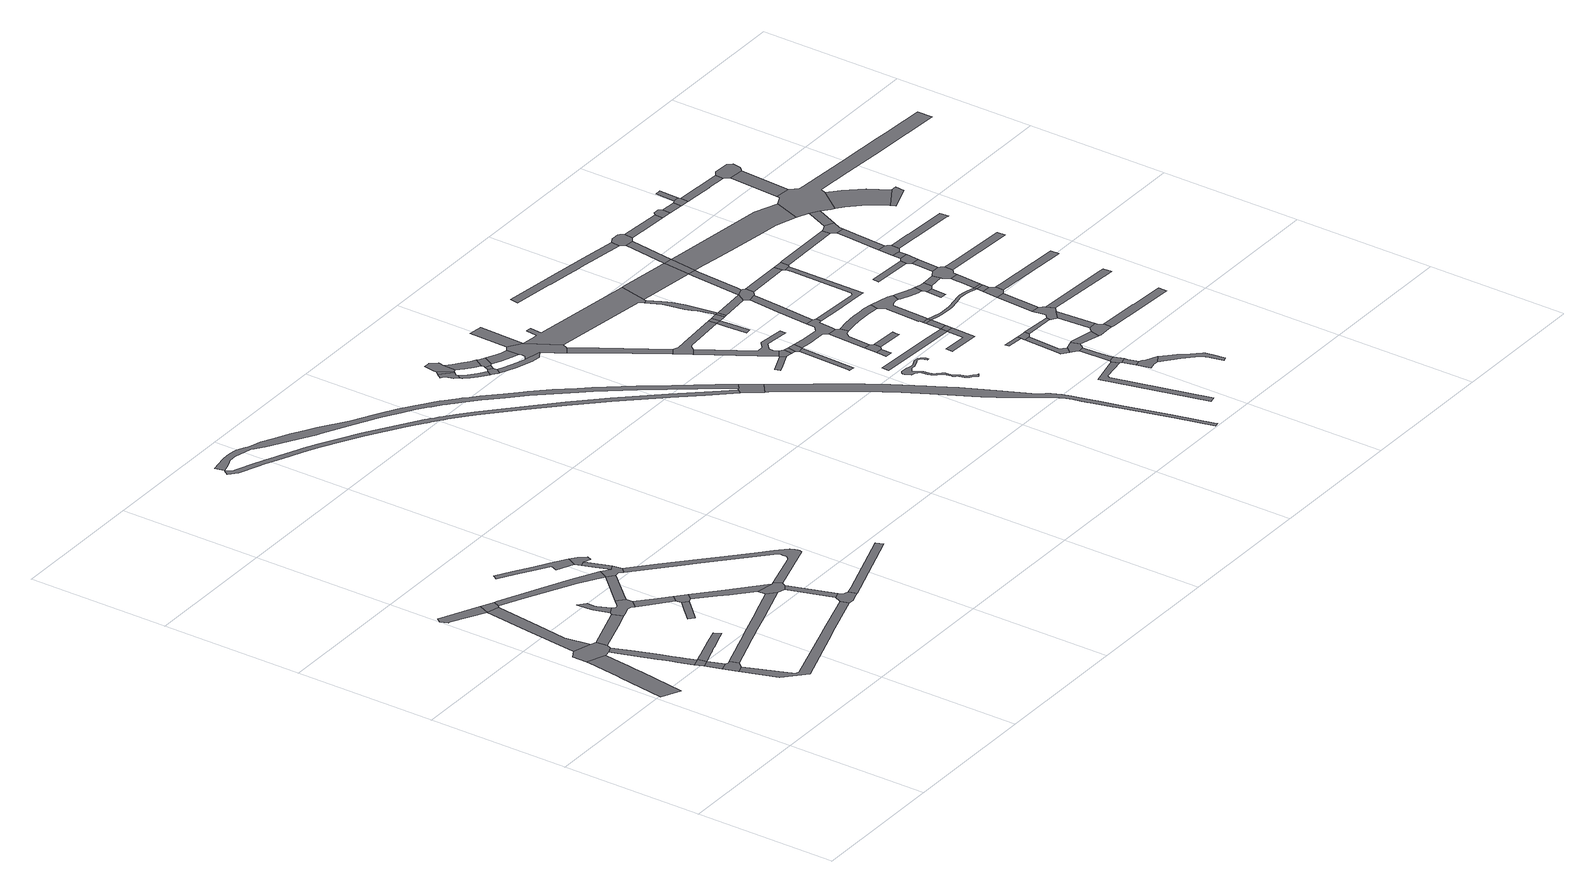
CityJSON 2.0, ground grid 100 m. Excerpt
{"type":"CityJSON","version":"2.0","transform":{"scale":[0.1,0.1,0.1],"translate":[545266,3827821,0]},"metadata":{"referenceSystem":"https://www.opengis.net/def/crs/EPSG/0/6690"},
"CityObjects":{
"road1":{"type":"Road","attributes":{"RoadStructureAttribute.sectionType":"1"},"geometry":[{"type":"MultiSurface","lod":"1","boundaries":[[[0,1,2,3,4,5,6,7,8,9,10,11,12,13]]]}]},
"road2":{"type":"Road","geometry":[{"type":"MultiSurface","lod":"1","boundaries":[[[14,15,0,13,16,17,18,19,20,21]]]}]},
"road3":{"type":"Road","attributes":{"RoadStructureAttribute.sectionType":"1"},"geometry":[{"type":"MultiSurface","lod":"1","boundaries":[[[22,23,24,25,26,27,18,17,28,29,30,31,32,33,34,35]]]}]},
"road4":{"type":"Road","geometry":[{"type":"MultiSurface","lod":"1","boundaries":[[[36,35,34,37,38]]]}]},
"road5":{"type":"Road","attributes":{"RoadStructureAttribute.sectionType":"1"},"geometry":[{"type":"MultiSurface","lod":"1","boundaries":[[[38,37,39,40]]]}]},
"road6":{"type":"Road","geometry":[{"type":"MultiSurface","lod":"1","boundaries":[[[41,40,39,42,43,44,45]]]}]},
"road7":{"type":"Road","attributes":{"RoadStructureAttribute.sectionType":"1"},"geometry":[{"type":"MultiSurface","lod":"1","boundaries":[[[46,47,14,21,48,49,50]]]}]},
"road8":{"type":"Road","attributes":{"RoadStructureAttribute.sectionType":"1"},"geometry":[{"type":"MultiSurface","lod":"1","boundaries":[[[51,52,53,54,46,55]]]}]},
"road9":{"type":"Road","geometry":[{"type":"MultiSurface","lod":"1","boundaries":[[[56,57,58,59,60,61,62,63,64,65,66,67,68,69,36,38]]]}]},
"road10":{"type":"Road","attributes":{"RoadStructureAttribute.sectionType":"1"},"geometry":[{"type":"MultiSurface","lod":"1","boundaries":[[[70,71,20,19,72,73,74]]]}]},
"road11":{"type":"Road","geometry":[{"type":"MultiSurface","lod":"1","boundaries":[[[55,46,50,75,76]]]}]},
"road12":{"type":"Road","attributes":{"RoadStructureAttribute.sectionType":"1"},"geometry":[{"type":"MultiSurface","lod":"1","boundaries":[[[77,78,79,80,43,42,81,82,83,84,85,86,87]]]}]},
"road13":{"type":"Road","attributes":{"function":"1","RoadStructureAttribute.sectionType":"6"},"geometry":[{"type":"MultiSurface","lod":"1","boundaries":[[[88,89,90,91,92,93,94,95,96]]]}]},
"road14":{"type":"Road","geometry":[{"type":"MultiSurface","lod":"1","boundaries":[[[97,98,99,100,101,102,96,95,103,104,70,74,105,106,107,108,109,110,111]]]}]},
"road15":{"type":"Road","attributes":{"RoadStructureAttribute.sectionType":"1"},"geometry":[{"type":"MultiSurface","lod":"1","boundaries":[[[112,113,114,115,116,117,118,119,120,121,45,44,122,123,124,125,126,127,128,129,130,131]]]}]},
"road16":{"type":"Road","attributes":{"RoadStructureAttribute.sectionType":"1"},"geometry":[{"type":"MultiSurface","lod":"1","boundaries":[[[132,133,134,76,75,135,136,137,138,139]]]}]},
"road17":{"type":"Road","attributes":{"RoadStructureAttribute.sectionType":"1"},"geometry":[{"type":"MultiSurface","lod":"1","boundaries":[[[140,141,142,143,144,145]]]}]},
"road18":{"type":"Road","attributes":{"RoadStructureAttribute.sectionType":"1"},"geometry":[{"type":"MultiSurface","lod":"1","boundaries":[[[146,110,109,147,148,149]]]}]},
"road19":{"type":"Road","geometry":[{"type":"MultiSurface","lod":"1","boundaries":[[[138,97,111,150,151]]]}]},
"road20":{"type":"Road","geometry":[{"type":"MultiSurface","lod":"1","boundaries":[[[149,148,140,145,152,153]]]}]},
"road21":{"type":"Road","geometry":[{"type":"MultiSurface","lod":"1","boundaries":[[[154,155,156,157,158,159,160,161,162,163,164]]]}]},
"road22":{"type":"Road","geometry":[{"type":"MultiSurface","lod":"1","boundaries":[[[139,138,151,165,166,167,168,169]]]}]},
"road23":{"type":"Road","attributes":{"RoadStructureAttribute.sectionType":"1"},"geometry":[{"type":"MultiSurface","lod":"1","boundaries":[[[170,171,153,152,172,173,174,175]]]}]},
"road24":{"type":"Road","geometry":[{"type":"MultiSurface","lod":"1","boundaries":[[[176,177,178,169,168]]]}]},
"road25":{"type":"Road","geometry":[{"type":"MultiSurface","lod":"1","boundaries":[[[179,164,163,177,176,180,181]]]}]},
"road26":{"type":"Road","geometry":[{"type":"MultiSurface","lod":"1","boundaries":[[[174,112,131,182,183,184,185,175]]]}]},
"road27":{"type":"Road","attributes":{"RoadStructureAttribute.sectionType":"1"},"geometry":[{"type":"MultiSurface","lod":"1","boundaries":[[[183,182,186,187]]]}]},
"road28":{"type":"Road","geometry":[{"type":"MultiSurface","lod":"1","boundaries":[[[188,189,187,186,87,86,190,191,192,193]]]}]},
"road29":{"type":"Road","attributes":{"RoadStructureAttribute.sectionType":"1"},"geometry":[{"type":"MultiSurface","lod":"1","boundaries":[[[194,195,196,197,198,199,200,201,202,203,204,205,206,167,166,207,208,209,210,211,212,213,214,215,185,184]]]}]},
"road30":{"type":"Road","attributes":{"RoadStructureAttribute.sectionType":"1"},"geometry":[{"type":"MultiSurface","lod":"1","boundaries":[[[216,217,218,219,193,192]]]}]},
"road31":{"type":"Road","attributes":{"RoadStructureAttribute.sectionType":"1"},"geometry":[{"type":"MultiSurface","lod":"1","boundaries":[[[220,221,222,223,224,225,226,227,228,229,230,231,232,233,234,235,236,237,238,239,240,241,242,243,244,245,246,247,248,249,250,251,252,253,254,255,256,257,258,259,260,261,262,263,264,265,266,267,268,269,270,271,272,273,274,275,276,277,278,279,280,281,282,283,284,285,286,287,288,289,290,291]]]}]},
"road32":{"type":"Road","attributes":{"RoadStructureAttribute.sectionType":"1"},"geometry":[{"type":"MultiSurface","lod":"1","boundaries":[[[292,293,294,295,296,297,298,299,300,301,302,303,304,305,306,307,308,309,310,311,312,313,314,315,316,317,318,319,320,321,322,323,324,325,326,327,328,329,330,331,332,333,334,335,336,337,338,339,340,341,342,343,344,345,346,347,348,349,350,351,352,353,354,355,356,357,358,359,360,361,362,363,364,365,366,367,368,369]]]}]},
"road33":{"type":"Road","attributes":{"RoadStructureAttribute.sectionType":"1"},"geometry":[{"type":"MultiSurface","lod":"1","boundaries":[[[370,371,372,373,374,375,376,377,378,379]]]}]},
"road34":{"type":"Road","geometry":[{"type":"MultiSurface","lod":"1","boundaries":[[[380,370,379,381]]]}]},
"road35":{"type":"Road","attributes":{"RoadStructureAttribute.sectionType":"1"},"geometry":[{"type":"MultiSurface","lod":"1","boundaries":[[[382,383,377,376,384,385,386,387,388,389,390]]]}]},
"road36":{"type":"Road","geometry":[{"type":"MultiSurface","lod":"1","boundaries":[[[391,392,393,394,380,381,395,396,397,398,399,400]]]}]},
"road37":{"type":"Road","geometry":[{"type":"MultiSurface","lod":"1","boundaries":[[[401,390,389,402,403,404,405,406]]]}]},
"road38":{"type":"Road","attributes":{"RoadStructureAttribute.sectionType":"1"},"geometry":[{"type":"MultiSurface","lod":"1","boundaries":[[[407,408,409,410,411,412,396,395,413,414,415,416]]]}]},
"road39":{"type":"Road","attributes":{"RoadStructureAttribute.sectionType":"1"},"geometry":[{"type":"MultiSurface","lod":"1","boundaries":[[[417,401,406,418]]]}]},
"road40":{"type":"Road","geometry":[{"type":"MultiSurface","lod":"1","boundaries":[[[419,416,415,420,417,418,421,422]]]}]},
"road41":{"type":"Road","attributes":{"RoadStructureAttribute.sectionType":"1"},"geometry":[{"type":"MultiSurface","lod":"1","boundaries":[[[423,424,405,404,425,426,427,428,429]]]}]},
"road42":{"type":"Road","attributes":{"RoadStructureAttribute.sectionType":"1"},"geometry":[{"type":"MultiSurface","lod":"1","boundaries":[[[430,431,432,422,421,433,434,435,436]]]}]},
"road43":{"type":"Road","geometry":[{"type":"MultiSurface","lod":"1","boundaries":[[[369,368,291,290,437,438]]]}]},
"road44":{"type":"Road","geometry":[{"type":"MultiSurface","lod":"1","boundaries":[[[439,440,441,436,435,442,443,429,428,444,445,446,447,448,449,450,451]]]}]},
"road45":{"type":"Road","attributes":{"RoadStructureAttribute.sectionType":"1"},"geometry":[{"type":"MultiSurface","lod":"1","boundaries":[[[452,439,451,453,454]]]}]},
"road46":{"type":"Road","attributes":{"RoadStructureAttribute.sectionType":"1"},"geometry":[{"type":"MultiSurface","lod":"1","boundaries":[[[455,448,447,456,457,458,459]]]}]},
"road47":{"type":"Road","attributes":{"RoadStructureAttribute.sectionType":"1"},"geometry":[{"type":"MultiSurface","lod":"1","boundaries":[[[460,461,462,463,464,465,466,467,468,469,470,471,472,473,474,475,476,477,478,479,438,437,480,481,482,483,484,485,486,487,488,489,490,491,492,493,494,495,496,497,498,499,500,501,502,503,504,505,506,507,508,509]]]}]},
"road48":{"type":"Road","geometry":[{"type":"MultiSurface","lod":"1","boundaries":[[[510,511,512,513,514,515,516]]]}]},
"road49":{"type":"Road","geometry":[{"type":"MultiSurface","lod":"1","boundaries":[[[517,518,519,459,458,520,521,522,523,524]]]}]},
"road50":{"type":"Road","geometry":[{"type":"MultiSurface","lod":"1","boundaries":[[[525,526,527,510,516,528,529,530]]]}]},
"road51":{"type":"Road","attributes":{"RoadStructureAttribute.sectionType":"1"},"geometry":[{"type":"MultiSurface","lod":"1","boundaries":[[[531,532,533,534,535,536,537,538]]]}]},
"road52":{"type":"Road","attributes":{"RoadStructureAttribute.sectionType":"1"},"geometry":[{"type":"MultiSurface","lod":"1","boundaries":[[[539,540,541,542,543,544,545,546,547,548,549,550,521,520,526,525]]]}]},
"road53":{"type":"Road","attributes":{"RoadStructureAttribute.sectionType":"1"},"geometry":[{"type":"MultiSurface","lod":"1","boundaries":[[[551,552,553,554,555,556,557,451,450,558,559,560,561,562,563,564,565]]]}]},
"road54":{"type":"Road","attributes":{"RoadStructureAttribute.sectionType":"1"},"geometry":[{"type":"MultiSurface","lod":"1","boundaries":[[[530,529,566,567]]]}]},
"road55":{"type":"Road","geometry":[{"type":"MultiSurface","lod":"1","boundaries":[[[568,569,570,571,572,573,574,575,576,577,578,579,580,581,582,583,584,585,586,587,588,589,590,591,592,593,594,595,596,597,598,599,600,601,602,603,604,605,606,607,608,609,610,611,612,613,614,615,616,617,618,619,620,621,622,623,624,625,626,627,628,629,630,631,632,633,634,635,636,637,638,639,640,641,642,643,644,645,646,647,648,649,650,651,652,653,654,655,656,657,658,659,660,661,662,663,664,665,666,667]]]}]},
"road56":{"type":"Road","geometry":[{"type":"MultiSurface","lod":"1","boundaries":[[[567,566,668,538,537,669,670]]]}]},
"road57":{"type":"Road","geometry":[{"type":"MultiSurface","lod":"1","boundaries":[[[671,672,673,674]]]}]},
"road58":{"type":"Road","geometry":[{"type":"MultiSurface","lod":"1","boundaries":[[[675,676,677,678,679,524]]]}]},
"road59":{"type":"Road","geometry":[{"type":"MultiSurface","lod":"1","boundaries":[[[680,671,674,681,682,683]]]}]},
"road60":{"type":"Road","geometry":[{"type":"MultiSurface","lod":"1","boundaries":[[[684,517,524,679]]]}]},
"road61":{"type":"Road","attributes":{"RoadStructureAttribute.sectionType":"1"},"geometry":[{"type":"MultiSurface","lod":"1","boundaries":[[[685,686,687,688,689,670,669,690,691,692,693,694,695,696,697,698,699,700]]]}]},
"road62":{"type":"Road","attributes":{"RoadStructureAttribute.sectionType":"1"},"geometry":[{"type":"MultiSurface","lod":"1","boundaries":[[[701,702,684,679,703]]]}]},
"road63":{"type":"Road","attributes":{"RoadStructureAttribute.sectionType":"1"},"geometry":[{"type":"MultiSurface","lod":"1","boundaries":[[[704,705,706,707,708,709]]]}]},
"road64":{"type":"Road","geometry":[{"type":"MultiSurface","lod":"1","boundaries":[[[693,710,711,680,683,712,713,714,715,694]]]}]},
"road65":{"type":"Road","attributes":{"RoadStructureAttribute.sectionType":"1"},"geometry":[{"type":"MultiSurface","lod":"1","boundaries":[[[716,717,718,719,720,721,722]]]}]},
"road66":{"type":"Road","geometry":[{"type":"MultiSurface","lod":"1","boundaries":[[[723,701,703,724,725]]]}]},
"road67":{"type":"Road","attributes":{"RoadStructureAttribute.sectionType":"1"},"geometry":[{"type":"MultiSurface","lod":"1","boundaries":[[[726,727,728,729,730,731,732,733,734,562,561,735,736,737,738,739,701,723]]]}]},
"road68":{"type":"Road","attributes":{"RoadStructureAttribute.sectionType":"1"},"geometry":[{"type":"MultiSurface","lod":"1","boundaries":[[[740,741,742,682,681]]]}]},
"road69":{"type":"Road","attributes":{"RoadStructureAttribute.sectionType":"1"},"geometry":[{"type":"MultiSurface","lod":"1","boundaries":[[[743,744,725,724,745]]]}]},
"road70":{"type":"Road","attributes":{"RoadStructureAttribute.sectionType":"1"},"geometry":[{"type":"MultiSurface","lod":"1","boundaries":[[[708,746,747,748,749,750,751,752]]]}]},
"road71":{"type":"Road","attributes":{"RoadStructureAttribute.sectionType":"1"},"geometry":[{"type":"MultiSurface","lod":"1","boundaries":[[[753,754,755,756,685,700]]]}]},
"road72":{"type":"Road","attributes":{"RoadStructureAttribute.sectionType":"1"},"geometry":[{"type":"MultiSurface","lod":"1","boundaries":[[[757,758,759,760,761,762,763,764,765,766,767]]]}]},
"road73":{"type":"Road","attributes":{"RoadStructureAttribute.sectionType":"1"},"geometry":[{"type":"MultiSurface","lod":"1","boundaries":[[[768,769,770,771,772,715,714,773,774,775,776,777,778,779]]]}]},
"road74":{"type":"Road","geometry":[{"type":"MultiSurface","lod":"1","boundaries":[[[780,781,716,722,782,783]]]}]},
"road75":{"type":"Road","attributes":{"RoadStructureAttribute.sectionType":"1"},"geometry":[{"type":"MultiSurface","lod":"1","boundaries":[[[784,783,782,785,786,787]]]}]},
"road76":{"type":"Road","geometry":[{"type":"MultiSurface","lod":"1","boundaries":[[[788,789,790,791,792,793]]]}]},
"road77":{"type":"Road","geometry":[{"type":"MultiSurface","lod":"1","boundaries":[[[794,795,565,564,796,797,798,799]]]}]},
"road78":{"type":"Road","attributes":{"RoadStructureAttribute.sectionType":"1"},"geometry":[{"type":"MultiSurface","lod":"1","boundaries":[[[800,801,802,803,781,780]]]}]},
"road79":{"type":"Road","attributes":{"RoadStructureAttribute.sectionType":"1"},"geometry":[{"type":"MultiSurface","lod":"1","boundaries":[[[804,805,806,807,808,809,810]]]}]},
"road80":{"type":"Road","geometry":[{"type":"MultiSurface","lod":"1","boundaries":[[[709,708,752,811]]]}]},
"road81":{"type":"Road","geometry":[{"type":"MultiSurface","lod":"1","boundaries":[[[812,813,814,787,786,785,815,816,817,818]]]}]},
"road82":{"type":"Road","geometry":[{"type":"MultiSurface","lod":"1","boundaries":[[[819,820,821,743,745,755,754,822,823]]]}]},
"road83":{"type":"Road","geometry":[{"type":"MultiSurface","lod":"1","boundaries":[[[824,808,807,825,803,802,826,827,828]]]}]},
"road84":{"type":"Road","attributes":{"RoadStructureAttribute.sectionType":"1"},"geometry":[{"type":"MultiSurface","lod":"1","boundaries":[[[829,709,811,830]]]}]},
"road85":{"type":"Road","geometry":[{"type":"MultiSurface","lod":"1","boundaries":[[[831,832,829,830,833]]]}]},
"road86":{"type":"Road","geometry":[{"type":"MultiSurface","lod":"1","boundaries":[[[834,835,793,792,804,810,836,837,838]]]}]},
"road87":{"type":"Road","attributes":{"RoadStructureAttribute.sectionType":"1"},"geometry":[{"type":"MultiSurface","lod":"1","boundaries":[[[798,839,743,821,840,841,842]]]}]},
"road88":{"type":"Road","attributes":{"RoadStructureAttribute.sectionType":"1"},"geometry":[{"type":"MultiSurface","lod":"1","boundaries":[[[843,844,845,846,847,848,849,818,817,850,851,852,853,854,855,856,857,858]]]}]},
"road89":{"type":"Road","attributes":{"RoadStructureAttribute.sectionType":"1"},"geometry":[{"type":"MultiSurface","lod":"1","boundaries":[[[859,860,861,862,863,864,865,866,867,868,869,870,871,699,698]]]}]},
"road90":{"type":"Road","attributes":{"RoadStructureAttribute.sectionType":"1"},"geometry":[{"type":"MultiSurface","lod":"1","boundaries":[[[872,824,828,873,874,875]]]}]},
"road91":{"type":"Road","attributes":{"RoadStructureAttribute.sectionType":"1"},"geometry":[{"type":"MultiSurface","lod":"1","boundaries":[[[876,877,779,778,878,879,880,881,832,831,833,882,883,884,885,886,887,888,889,890]]]}]},
"road92":{"type":"Road","attributes":{"RoadStructureAttribute.sectionType":"1"},"geometry":[{"type":"MultiSurface","lod":"1","boundaries":[[[838,837,891,892]]]}]},
"road93":{"type":"Road","geometry":[{"type":"MultiSurface","lod":"1","boundaries":[[[799,798,842,893]]]}]},
"road94":{"type":"Road","attributes":{"RoadStructureAttribute.sectionType":"1"},"geometry":[{"type":"MultiSurface","lod":"1","boundaries":[[[894,823,822,895,896,897]]]}]},
"road95":{"type":"Road","geometry":[{"type":"MultiSurface","lod":"1","boundaries":[[[898,899,900,901,902,903,904,875,874,873,905,906,907,908]]]}]},
"road96":{"type":"Road","attributes":{"RoadStructureAttribute.sectionType":"1"},"geometry":[{"type":"MultiSurface","lod":"1","boundaries":[[[909,910,911,912,913,914,915,916,917,918,833,830,919,920,921,922,923,924,925,926,927,928,929,930]]]}]},
"road97":{"type":"Road","attributes":{"RoadStructureAttribute.sectionType":"1"},"geometry":[{"type":"MultiSurface","lod":"1","boundaries":[[[931,799,893,932]]]}]},
"road98":{"type":"Road","attributes":{"RoadStructureAttribute.sectionType":"1"},"geometry":[{"type":"MultiSurface","lod":"1","boundaries":[[[933,934,935,890,889,936,937,938,939,940]]]}]},
"road99":{"type":"Road","attributes":{"RoadStructureAttribute.sectionType":"1"},"geometry":[{"type":"MultiSurface","lod":"1","boundaries":[[[941,942,902,901]]]}]},
"road100":{"type":"Road","geometry":[{"type":"MultiSurface","lod":"1","boundaries":[[[943,944,945,946,947,892,891,948,949,942,941,950,951,952,953,954]]]}]},
"road101":{"type":"Road","geometry":[{"type":"MultiSurface","lod":"1","boundaries":[[[955,956,957,958,959]]]}]},
"road102":{"type":"Road","geometry":[{"type":"MultiSurface","lod":"1","boundaries":[[[960,961,897,896,865,864,962,963]]]}]},
"road103":{"type":"Road","geometry":[{"type":"MultiSurface","lod":"1","boundaries":[[[964,965,966,767,766,967,968,931,932,969,970,971,972,973,974,975,976]]]}]},
"road104":{"type":"Road","geometry":[{"type":"MultiSurface","lod":"1","boundaries":[[[977,940,939,978,955,959,979,980]]]}]},
"road105":{"type":"Road","attributes":{"RoadStructureAttribute.sectionType":"1"},"geometry":[{"type":"MultiSurface","lod":"1","boundaries":[[[981,982,943,954,983,984]]]}]},
"road106":{"type":"Road","geometry":[{"type":"MultiSurface","lod":"1","boundaries":[[[985,981,984,986,987,988,989,990,991,992]]]}]},
"road107":{"type":"Road","attributes":{"RoadStructureAttribute.sectionType":"1"},"geometry":[{"type":"MultiSurface","lod":"1","boundaries":[[[993,994,980,979,995,996]]]}]},
"road108":{"type":"Road","attributes":{"RoadStructureAttribute.sectionType":"1"},"geometry":[{"type":"MultiSurface","lod":"1","boundaries":[[[929,985,992,997]]]}]},
"road109":{"type":"Road","geometry":[{"type":"MultiSurface","lod":"1","boundaries":[[[930,929,997,998]]]}]},
"road110":{"type":"Road","geometry":[{"type":"MultiSurface","lod":"1","boundaries":[[[999,1000,1001,1002]]]}]},
"road111":{"type":"Road","attributes":{"RoadStructureAttribute.sectionType":"1"},"geometry":[{"type":"MultiSurface","lod":"1","boundaries":[[[1003,1004,1005,930,998,1006]]]}]},
"road112":{"type":"Road","attributes":{"RoadStructureAttribute.sectionType":"1"},"geometry":[{"type":"MultiSurface","lod":"1","boundaries":[[[1007,1008,908,907,1009,1010,1011,1012,1013]]]}]},
"road113":{"type":"Road","attributes":{"RoadStructureAttribute.sectionType":"1"},"geometry":[{"type":"MultiSurface","lod":"1","boundaries":[[[973,972,1014,1015,1016,1017]]]}]},
"road114":{"type":"Road","geometry":[{"type":"MultiSurface","lod":"1","boundaries":[[[1018,993,996,1019,1020,1003,1006,1021,1022,1023,1024,1025,1026,1027,1028]]]}]},
"road115":{"type":"Road","attributes":{"RoadStructureAttribute.sectionType":"1"},"geometry":[{"type":"MultiSurface","lod":"1","boundaries":[[[1029,1030,1031,1032,893,842,1033,1034,1035,1036,1037,1038,1039,1040]]]}]},
"road116":{"type":"Road","attributes":{"RoadStructureAttribute.sectionType":"1"},"geometry":[{"type":"MultiSurface","lod":"1","boundaries":[[[1041,963,962,1042,1043,1044,1045,1046]]]}]},
"road117":{"type":"Road","attributes":{"RoadStructureAttribute.sectionType":"1"},"geometry":[{"type":"MultiSurface","lod":"1","boundaries":[[[1047,1048,1018,1028,1049]]]}]},
"road118":{"type":"Road","attributes":{"RoadStructureAttribute.sectionType":"1"},"geometry":[{"type":"MultiSurface","lod":"1","boundaries":[[[1050,951,950,1051,1052,1053]]]}]},
"road119":{"type":"Road","geometry":[{"type":"MultiSurface","lod":"1","boundaries":[[[1054,1002,1001,1047,1049,1055]]]}]},
"road120":{"type":"Road","attributes":{"RoadStructureAttribute.sectionType":"1"},"geometry":[{"type":"MultiSurface","lod":"1","boundaries":[[[1056,1054,1055,1057]]]}]},
"road121":{"type":"Road","geometry":[{"type":"MultiSurface","lod":"1","boundaries":[[[1058,1017,1016,1059,1060,1061]]]}]},
"road122":{"type":"Road","geometry":[{"type":"MultiSurface","lod":"1","boundaries":[[[1062,1056,1057,1063,1064,1065,1066,1067,1068,1069]]]}]},
"road123":{"type":"Road","attributes":{"RoadStructureAttribute.sectionType":"1"},"geometry":[{"type":"MultiSurface","lod":"1","boundaries":[[[1070,989,988,1071,1072,1073,1074]]]}]},
"road124":{"type":"Road","attributes":{"RoadStructureAttribute.sectionType":"1"},"geometry":[{"type":"MultiSurface","lod":"1","boundaries":[[[1075,1076,1077,1062,1069,1078,1079,1080]]]}]},
"road125":{"type":"Road","attributes":{"RoadStructureAttribute.sectionType":"1"},"geometry":[{"type":"MultiSurface","lod":"1","boundaries":[[[1060,1059,1081,1082,1083]]]}]},
"road126":{"type":"Road","geometry":[{"type":"MultiSurface","lod":"1","boundaries":[[[1084,1085,1086,1087,1046,1045,1075,1080,1088,1089]]]}]},
"road127":{"type":"Road","attributes":{"RoadStructureAttribute.sectionType":"1"},"geometry":[{"type":"MultiSurface","lod":"1","boundaries":[[[1090,1091,1092,1025,1024,1093,1094,1095,1096]]]}]},
"road128":{"type":"Road","geometry":[{"type":"MultiSurface","lod":"1","boundaries":[[[1097,1083,1082,1098,1099,1100]]]}]},
"road129":{"type":"Road","geometry":[{"type":"MultiSurface","lod":"1","boundaries":[[[1101,1102,1097,1100]]]}]},
"road130":{"type":"Road","geometry":[{"type":"MultiSurface","lod":"1","boundaries":[[[1103,1104,1105,1106,1107,1108,1109,1084,1089,1110]]]}]},
"road131":{"type":"Road","attributes":{"RoadStructureAttribute.sectionType":"1"},"geometry":[{"type":"MultiSurface","lod":"1","boundaries":[[[1111,1112,1066,1065,1113,1114,1115,1116,1117,1118]]]}]},
"road132":{"type":"Road","attributes":{"RoadStructureAttribute.sectionType":"1"},"geometry":[{"type":"MultiSurface","lod":"1","boundaries":[[[1099,1098,1119,1120,1121,1122,1123]]]}]},
"road133":{"type":"Road","attributes":{"RoadStructureAttribute.sectionType":"1"},"geometry":[{"type":"MultiSurface","lod":"1","boundaries":[[[1124,1125,1126,1127,1128,1129]]]}]},
"road134":{"type":"Road","attributes":{"RoadStructureAttribute.sectionType":"1"},"geometry":[{"type":"MultiSurface","lod":"1","boundaries":[[[1130,1131,1132,1133,1134,1135,1136,1137]]]}]},
"road135":{"type":"Road","geometry":[{"type":"MultiSurface","lod":"1","boundaries":[[[1138,1139,1123,1122,1140,1124,1129,1141,1142,1143,1144,1145]]]}]},
"road136":{"type":"Road","geometry":[{"type":"MultiSurface","lod":"1","boundaries":[[[1146,1137,1136,1147,1148,1149]]]}]},
"road137":{"type":"Road","attributes":{"RoadStructureAttribute.sectionType":"1"},"geometry":[{"type":"MultiSurface","lod":"1","boundaries":[[[1127,1150,1151,1152,1040,1039,1103,1110,1153,1154,1133,1132,1155,1156,1157,1158,1159,1160,1161,1162,1163,1164,1165,1166,1167,1168,1169,1170,1128]]]}]}
},
"vertices":[
[128,1608,0],[117,1534,0],[106,1457,0],[98,1401,0],[92,1358,0],[87,1327,0],[39,992,0],[170,928,0],[216,1259,0],[220,1287,0],[225,1324,0],[232,1374,0],[242,1442,0],[258,1556,0],
[186,1746,0],[124,1713,0],[264,1557,0],[300,1562,0],[348,1585,0],[362,1615,0],[352,1692,0],[312,1704,0],
[518,1103,0],[509,1127,0],[496,1163,0],[479,1212,0],[453,1286,0],[400,1436,0],[318,1509,0],[372,1345,0],[399,1264,0],[417,1210,0],[430,1171,0],[440,1143,0],[474,1040,0],[533,1059,0],
[538,1059,0],[494,980,0],[551,999,0],
[531,869,0],[587,887,0],
[612,878,0],[564,770,0],[618,788,0],[650,825,0],[630,884,0],
[269,2454,0],[231,2129,0],[287,1887,0],[317,2106,0],[359,2427,0],
[30,2659,0],[10,2631,0],[30,2579,0],[43,2574,0],[305,2528,0],
[650,1034,0],[667,1040,0],[689,1048,0],[715,1057,0],[747,1068,0],[795,1085,0],[882,1115,0],[857,1160,0],[748,1126,0],[693,1108,0],[655,1096,0],[624,1086,0],[598,1078,0],[577,1072,0],
[685,1806,0],[619,1783,0],[590,1690,0],[655,1712,0],[710,1731,0],
[372,2440,0],[394,2486,0],
[1247,611,0],[1225,603,0],[769,457,0],[741,464,0],[647,518,0],[789,388,0],[789,389,0],[1254,546,0],[1283,556,0],[1631,673,0],[1611,728,0],
[707,1936,0],[707,1943,0],[706,2001,0],[658,2048,0],[661,1967,0],[662,1928,0],[695,1836,0],[700,1826,0],[750,1851,0],
[830,1878,0],[802,1849,0],[785,1832,0],[770,1829,0],[758,1831,0],[758,1836,0],[693,1816,0],[690,1812,0],[749,1743,0],[773,1751,0],[793,1759,0],[821,1754,0],[842,1736,0],[886,1788,0],[883,1833,0],
[1427,1158,0],[1220,1087,0],[1147,1062,0],[1014,1016,0],[911,981,0],[880,970,0],[859,963,0],[841,957,0],[827,952,0],[815,948,0],[893,907,0],[902,910,0],[913,914,0],[926,918,0],[942,924,0],[966,932,0],[1043,958,0],[1144,992,0],[1198,1010,0],[1482,1106,0],
[886,2250,0],[691,2343,0],[411,2478,0],[525,2369,0],[657,2300,0],[869,2190,0],[1038,2091,0],[1069,2154,0],
[1048,1529,0],[985,1466,0],[905,1385,0],[940,1353,0],[1017,1429,0],[1083,1495,0],
[989,1694,0],[893,1693,0],[1040,1569,0],[1079,1613,0],
[894,1845,0],[1083,2049,0],
[1111,1507,0],[1149,1550,0],
[980,2468,0],[885,2527,0],[765,2603,0],[654,2669,0],[634,2634,0],[744,2569,0],[863,2493,0],[952,2438,0],[931,2388,0],[1049,2334,0],[1083,2401,0],
[1118,2052,0],[1144,2028,0],[1178,2065,0],[1165,2131,0],[1132,2112,0],
[1309,1406,0],[1267,1444,0],[1235,1392,0],[1290,1340,0],[1424,1216,0],[1546,1192,0],
[1109,2306,0],[1064,2290,0],[1092,2205,0],
[1130,2363,0],[1155,2284,0],[1172,2320,0],
[1535,1092,0],[1579,1122,0],[1592,1147,0],[1570,1199,0],
[1638,780,0],[1685,795,0],
[1698,765,0],[1690,778,0],[1666,666,0],[1725,688,0],[1752,697,0],[1734,749,0],
[1596,1148,0],[1891,1238,0],[1972,1263,0],[1977,1282,0],[1976,1296,0],[1972,1314,0],[1956,1342,0],[1889,1413,0],[1797,1495,0],[1634,1643,0],[1573,1700,0],[1429,1835,0],[1349,1910,0],[1414,1783,0],[1506,1700,0],[1708,1517,0],[1869,1370,0],[1872,1347,0],[1872,1332,0],[1872,1317,0],[1870,1307,0],[1853,1282,0],
[1818,719,0],[2334,896,0],[2316,948,0],[1792,769,0],
[3218,2846,0],[3074,3012,0],[2954,3147,0],[2830,3282,0],[2781,3334,0],[2631,3486,0],[2425,3686,0],[2322,3785,0],[2217,3882,0],[2145,3945,0],[2076,4001,0],[2049,4022,0],[2041,4029,0],[2019,4045,0],[2000,4058,0],[1994,4063,0],[1989,4067,0],[1983,4071,0],[1965,4085,0],[1849,4164,0],[1731,4240,0],[1611,4313,0],[1482,4389,0],[1349,4461,0],[1259,4507,0],[1220,4526,0],[1102,4581,0],[1072,4594,0],[1004,4623,0],[984,4632,0],[942,4650,0],[801,4708,0],[795,4712,0],[776,4727,0],[762,4742,0],[759,4748,0],[757,4755,0],[727,4718,0],[785,4671,0],[926,4613,0],[964,4597,0],[988,4587,0],[1053,4559,0],[1085,4544,0],[1202,4490,0],[1241,4471,0],[1330,4426,0],[1462,4354,0],[1590,4279,0],[1710,4206,0],[1827,4131,0],[1937,4055,0],[1942,4052,0],[1945,4049,0],[1955,4042,0],[1964,4035,0],[1994,4013,0],[2025,3990,0],[2029,3987,0],[2051,3970,0],[2119,3915,0],[2190,3852,0],[2295,3756,0],[2398,3657,0],[2603,3457,0],[2753,3306,0],[2801,3255,0],[2924,3120,0],[3044,2985,0],[3188,2820,0],[3333,2658,0],[3359,2689,0],
[3330,2839,0],[3171,3058,0],[3039,3232,0],[2871,3449,0],[2812,3519,0],[2710,3637,0],[2605,3751,0],[2567,3789,0],[2499,3858,0],[2392,3963,0],[2345,4007,0],[2309,4041,0],[2299,4050,0],[2227,4113,0],[2202,4134,0],[2161,4166,0],[2135,4186,0],[2061,4239,0],[1976,4295,0],[1868,4359,0],[1831,4380,0],[1692,4455,0],[1512,4579,0],[1465,4608,0],[1415,4639,0],[1350,4676,0],[1252,4726,0],[1167,4767,0],[1097,4792,0],[1076,4800,0],[1061,4808,0],[1029,4825,0],[1004,4835,0],[978,4841,0],[946,4846,0],[917,4847,0],[877,4845,0],[860,4843,0],[743,4822,0],[761,4760,0],[780,4764,0],[803,4770,0],[856,4791,0],[880,4798,0],[886,4799,0],[906,4800,0],[935,4798,0],[970,4791,0],[1058,4769,0],[1077,4755,0],[1136,4712,0],[1321,4600,0],[1437,4533,0],[1466,4518,0],[1668,4411,0],[1738,4373,0],[1807,4336,0],[1843,4316,0],[1949,4252,0],[2033,4198,0],[2106,4146,0],[2117,4137,0],[2171,4095,0],[2195,4075,0],[2209,4063,0],[2232,4043,0],[2266,4013,0],[2358,3927,0],[2387,3898,0],[2464,3823,0],[2569,3716,0],[2673,3604,0],[2774,3487,0],[2832,3417,0],[3001,3204,0],[3222,2901,0],[3370,2696,0],[3411,2726,0],
[2459,4325,0],[2435,4291,0],[2457,4274,0],[2465,4251,0],[2476,4220,0],[2485,4210,0],[2502,4192,0],[2518,4218,0],[2518,4233,0],[2538,4255,0],
[2482,4348,0],[2547,4265,0],
[2613,4128,0],[2560,4171,0],[2502,4186,0],[2503,4172,0],[2504,4171,0],[2536,4135,0],[2575,4102,0],[2637,4056,0],[2665,4093,0],
[2534,4445,0],[2505,4446,0],[2491,4447,0],[2481,4370,0],[2564,4266,0],[2569,4362,0],[2576,4390,0],[2578,4399,0],[2578,4400,0],[2535,4446,0],
[2682,4103,0],[2646,4049,0],[2682,4025,0],[2689,4021,0],[2715,4059,0],[2713,4083,0],
[2704,4247,0],[2669,4272,0],[2639,4295,0],[2612,4318,0],[2592,4337,0],[2573,4356,0],[2607,4227,0],[2654,4187,0],[2694,4161,0],[2736,4228,0],
[2695,4134,0],[2733,4118,0],
[2758,4213,0],[2699,4144,0],[2749,4126,0],[2788,4195,0],
[2859,4000,0],[2759,4039,0],[2795,3973,0],[2919,3932,0],[2981,3925,0],[3034,3957,0],[2916,3984,0],
[2896,4148,0],[2855,4164,0],[2820,4180,0],[2807,4098,0],[2893,4063,0],[2943,4052,0],[2938,4137,0],
[3425,2539,0],[3501,2597,0],
[2973,4163,0],[2960,4154,0],[2944,4141,0],[2951,4037,0],[2946,4004,0],[3070,3901,0],[3084,3877,0],[3100,3854,0],[3125,3816,0],[3173,3848,0],[3178,3860,0],[3190,3886,0],[3066,4103,0],
[2982,4441,0],[3067,4132,0],[3078,4428,0],
[3283,3686,0],[3133,3805,0],[3212,3685,0],[3482,3268,0],[3530,3299,0],
[4699,24,0],[4629,303,0],[4538,633,0],[4506,778,0],[4487,850,0],[4459,950,0],[4442,1007,0],[4429,1041,0],[4414,1070,0],[4397,1096,0],[4364,1137,0],[4255,1369,0],[4153,1581,0],[4081,1710,0],[4072,1725,0],[4054,1758,0],[3941,1950,0],[3858,2086,0],[3796,2177,0],[3680,2346,0],[3440,2519,0],[3542,2382,0],[3621,2274,0],[3697,2164,0],[3767,2058,0],[3843,1938,0],[3904,1837,0],[3963,1735,0],[3969,1724,0],[3990,1685,0],[4065,1540,0],[4110,1452,0],[4138,1403,0],[4187,1321,0],[4238,1243,0],[4323,1122,0],[4359,1072,0],[4381,1037,0],[4401,1000,0],[4419,958,0],[4432,914,0],[4445,860,0],[4454,824,0],[4464,783,0],[4496,661,0],[4508,622,0],[4545,501,0],[4606,256,0],[4668,7,0],[4702,16,0],
[3831,2703,0],[3715,2654,0],[3685,2641,0],[3692,2623,0],[3699,2604,0],[3720,2613,0],[3852,2670,0],
[3936,3309,0],[3638,3288,0],[3570,3283,0],[3551,3161,0],[3600,3193,0],[3625,3227,0],[3642,3229,0],[3940,3250,0],
[3884,2745,0],[3835,2708,0],[3833,2704,0],[3857,2673,0],[3907,2666,0],[3915,2726,0],
[3955,2638,0],[3941,2269,0],[3940,2253,0],[3960,2252,0],[3980,2251,0],[3981,2269,0],[3994,2645,0],[3955,2640,0],
[3869,2770,0],[3871,2811,0],[3881,2819,0],[3915,2850,0],[3916,2850,0],[4086,2834,0],[4090,2879,0],[3910,2896,0],[3900,2888,0],[3865,2859,0],[3864,2858,0],[3815,2854,0],
[3231,4081,0],[3242,4165,0],[3223,4168,0],[3203,4170,0],[3192,4086,0],[3172,4089,0],[3076,4102,0],[3515,3842,0],[3879,3792,0],[3884,3780,0],[3894,3758,0],[3920,3770,0],[3923,3783,0],[3924,3786,0],[3970,3981,0],
[3937,2661,0],[3947,2721,0],
[4355,1569,0],[4339,1576,0],[4335,1584,0],[4327,1593,0],[4320,1598,0],[4311,1603,0],[4302,1608,0],[4298,1611,0],[4293,1615,0],[4293,1616,0],[4290,1621,0],[4288,1626,0],[4285,1639,0],[4282,1659,0],[4277,1670,0],[4272,1676,0],[4265,1685,0],[4261,1689,0],[4257,1696,0],[4256,1700,0],[4253,1713,0],[4251,1727,0],[4247,1748,0],[4239,1763,0],[4212,1788,0],[4206,1795,0],[4197,1813,0],[4190,1834,0],[4185,1872,0],[4175,1894,0],[4164,1905,0],[4155,1916,0],[4150,1924,0],[4151,1929,0],[4156,1937,0],[4170,1946,0],[4176,1949,0],[4188,1952,0],[4209,1951,0],[4228,1957,0],[4257,1970,0],[4269,1975,0],[4280,1976,0],[4290,1973,0],[4303,1964,0],[4308,1958,0],[4312,1945,0],[4317,1926,0],[4333,1930,0],[4328,1949,0],[4322,1966,0],[4313,1976,0],[4298,1986,0],[4295,1988,0],[4260,1989,0],[4250,1985,0],[4222,1972,0],[4207,1967,0],[4191,1968,0],[4159,1978,0],[4125,1980,0],[4112,1980,0],[4107,1978,0],[4099,1972,0],[4092,1960,0],[4093,1945,0],[4103,1927,0],[4114,1908,0],[4137,1901,0],[4155,1892,0],[4161,1885,0],[4169,1868,0],[4174,1830,0],[4182,1807,0],[4193,1786,0],[4200,1777,0],[4226,1753,0],[4231,1742,0],[4235,1727,0],[4237,1710,0],[4240,1696,0],[4243,1689,0],[4248,1680,0],[4253,1674,0],[4260,1666,0],[4263,1662,0],[4266,1654,0],[4269,1636,0],[4273,1621,0],[4276,1614,0],[4279,1608,0],[4281,1605,0],[4288,1598,0],[4293,1595,0],[4304,1589,0],[4312,1584,0],[4316,1582,0],[4321,1575,0],[4325,1568,0],[4330,1555,0],
[3947,2650,0],[3994,2652,0],[4003,2713,0],
[4211,2238,0],[4207,2164,0],[4257,2161,0],[4260,2235,0],
[3944,3184,0],[3952,3035,0],[3992,3038,0],[3984,3187,0],[3980,3252,0],
[4215,2330,0],[4283,2255,0],[4285,2305,0],[4265,2327,0],
[3976,3311,0],
[4254,2790,0],[4249,2729,0],[4231,2712,0],[4212,2695,0],[4074,2702,0],[3995,2652,0],[4069,2642,0],[4200,2637,0],[4229,2609,0],[4297,2607,0],[4299,2632,0],[4309,2736,0],[4321,2735,0],[4333,2735,0],[4334,2774,0],[4313,2786,0],
[4030,3315,0],[4020,3315,0],[4034,3256,0],
[4493,2082,0],[4079,2105,0],[4076,2055,0],[4494,2031,0],[4670,2022,0],[4673,2071,0],
[4227,2572,0],[4225,2538,0],[4273,2489,0],[4299,2522,0],[4329,2526,0],[4321,2585,0],
[4940,978,0],[4718,923,0],[4897,199,0],[4943,211,0],[4778,884,0],[4786,899,0],[4958,928,0],
[4051,3318,0],[4056,3258,0],[4051,3317,0],
[4026,3466,0],[4025,3472,0],[4023,3481,0],[4015,3536,0],[4002,3585,0],[3992,3623,0],[3982,3649,0],[3979,3658,0],[3966,3685,0],[3941,3655,0],[3944,3639,0],[3968,3508,0],[3984,3470,0],[3993,3448,0],
[4470,2247,0],[4471,2272,0],[4472,2296,0],
[4299,3333,0],[4066,3318,0],[4261,3272,0],
[4666,1900,0],[4495,1908,0],[4494,1908,0],[4491,1858,0],[4496,1858,0],[4714,1847,0],[4721,2020,0],
[4335,3050,0],[4351,3250,0],[4291,3242,0],[4272,3020,0],
[4126,4374,0],[3812,4417,0],[3459,4467,0],[3451,4406,0],[3728,4368,0],[3749,4364,0],[3917,4342,0],[4009,4329,0],[4029,4326,0],[4370,4278,0],[4380,4339,0],
[4604,2602,0],[4557,2603,0],[4488,2602,0],[4452,2600,0],[4396,2595,0],[4402,2535,0],[4457,2540,0],[4489,2542,0],[4555,2543,0],[4599,2542,0],[4652,2534,0],[4665,2593,0],
[4998,1004,0],[4947,990,0],[4973,921,0],[5018,933,0],
[5023,914,0],[4995,830,0],[5033,839,0],[5044,841,0],
[4738,1633,0],[4736,1633,0],[4737,1619,0],[4739,1606,0],[4859,1599,0],[4859,1625,0],
[4348,3930,0],[3990,3978,0],[3984,3778,0],[4140,3756,0],[4335,3730,0],[4357,3928,0],
[4994,1018,0],[4984,1081,0],[4978,1218,0],[4938,1213,0],
[4857,1567,0],[4845,1308,0],[4844,1292,0],[4888,1255,0],[4924,1298,0],[4886,1330,0],[4899,1565,0],
[4722,2070,0],
[5084,814,0],[5069,825,0],[5062,829,0],[5018,733,0],[5065,744,0],[5102,745,0],[5154,778,0],
[4373,3348,0],[4371,3350,0],[4361,3357,0],[4383,3278,0],[4387,3338,0],
[4992,1318,0],[4915,1232,0],[4995,1239,0],[4996,1241,0],[5010,1258,0],
[4676,2183,0],[4727,2182,0],
[4677,2206,0],[4676,2206,0],[4726,2206,0],
[4923,1622,0],[4891,1624,0],[4930,1587,0],[4931,1588,0],[4933,1621,0],
[4331,3696,0],[4363,3388,0],[4391,3697,0],[4393,3724,0],
[5368,504,0],[5359,562,0],[5352,570,0],[5322,600,0],[5296,626,0],[5243,693,0],[5205,731,0],[5216,646,0],[5284,586,0],[5295,573,0],[5306,561,0],[5312,554,0],[5327,504,0],[5330,494,0],[5349,410,0],[5379,426,0],
[4487,2727,0],[4701,2716,0],[4758,2713,0],[4757,3223,0],[4757,3266,0],[4757,3270,0],[4717,3265,0],[4717,3261,0],[4717,3223,0],[4717,2775,0],[4697,2755,0],[4694,2755,0],[4487,2766,0],
[5004,1321,0],[5154,1220,0],[5156,1225,0],[5172,1289,0],
[4804,2560,0],[4744,2576,0],[4671,2508,0],[4681,2495,0],[4667,2234,0],[4677,2233,0],[4727,2231,0],[4740,2475,0],[4750,2481,0],[4765,2488,0],[4771,2489,0],[4783,2489,0],[4796,2491,0],[4815,2490,0],[4839,2544,0],
[5144,1580,0],[5151,1607,0],
[4419,3920,0],
[4481,3339,0],[4481,3279,0],[4701,3281,0],[4700,3341,0],
[5280,1285,0],[5276,1289,0],[5265,1299,0],[5264,1321,0],[5204,1317,0],[5194,1309,0],[5176,1292,0],[5173,1215,0],[5257,1213,0],[5287,1211,0],[5291,1275,0],
[5143,2196,0],[5115,2202,0],[5073,2206,0],[5043,2204,0],[4987,2193,0],[4924,2182,0],[4894,2179,0],[4851,2181,0],[4823,2185,0],[4778,2194,0],[4780,2171,0],[4819,2164,0],[4849,2159,0],[4894,2157,0],[4927,2160,0],[4991,2172,0],[5046,2182,0],[5073,2184,0],[5111,2181,0],[5137,2175,0],[5193,2157,0],[5194,2180,0],
[4400,4245,0],[4460,4239,0],
[4965,2491,0],[4915,2509,0],[4855,2537,0],[4830,2483,0],[4892,2454,0],[4949,2433,0],[4979,2428,0],[4991,2486,0],
[5246,1602,0],[5189,1550,0],
[5166,1726,0],[5180,1641,0],[5181,1632,0],[5174,1626,0],[5155,1611,0],[5154,1573,0],[5178,1556,0],[5278,1629,0],[5256,1688,0],[5253,1691,0],[5243,1701,0],[5226,1718,0],
[4992,2394,0],[4987,2286,0],[5009,2284,0],[5030,2283,0],[5037,2392,0],
[4738,3341,0],[4730,3341,0],[4771,3282,0],[4770,3342,0],
[4415,4362,0],[4405,4355,0],[4394,4348,0],[4379,4269,0],[4392,4254,0],[4461,4243,0],[4472,4250,0],[4484,4258,0],[4496,4266,0],[4503,4326,0],[4494,4337,0],[4485,4350,0],[4476,4360,0],
[5038,2475,0],[4993,2404,0],[5065,2412,0],[5067,2472,0],
[5183,2000,0],[5167,1736,0],[5227,1736,0],[5244,1996,0],
[5190,2111,0],[5254,2003,0],[5264,2010,0],[5277,2019,0],[5279,2078,0],[5268,2090,0],[5262,2096,0],[5251,2107,0],
[5169,2478,0],[5119,2473,0],[5122,2414,0],[5175,2418,0],
[5254,2156,0],
[5255,2176,0],
[4924,2754,0],[4922,2709,0],[5200,2693,0],[5205,2738,0],
[5206,2362,0],[5204,2336,0],[5200,2264,0],[5267,2358,0],
[5587,1255,0],[5586,1255,0],[5313,1210,0],[5315,1209,0],[5450,1202,0],[5837,1179,0],[5840,1238,0],
[4681,4253,0],[4682,4253,0],[4801,4245,0],[4805,4306,0],
[5214,2506,0],[5180,2409,0],[5187,2396,0],[5269,2390,0],[5271,2391,0],[5292,2406,0],[5301,2413,0],[5301,2473,0],[5289,2487,0],[5284,2494,0],[5275,2505,0],
[5274,3782,0],[5181,3816,0],[5173,3818,0],[4475,3912,0],[4404,3722,0],[4477,3712,0],[4572,3699,0],[4757,3669,0],[5000,3634,0],[5120,3617,0],[5274,3570,0],[5344,3756,0],
[4790,3342,0],[4775,3282,0],[4789,3282,0],[4881,3283,0],[5233,3285,0],[5232,3345,0],
[5223,2665,0],[5221,2612,0],[5284,2661,0],
[5809,1653,0],[5835,1592,0],[5837,1592,0],[5836,1653,0],
[5229,2755,0],[5290,2751,0],
[5234,2818,0],[5293,2809,0],
[4822,4323,0],[4875,4241,0],[4879,4301,0],[4867,4324,0],
[5240,2929,0],[5304,2817,0],[5314,2824,0],[5327,2834,0],[5329,2892,0],[5320,2904,0],[5311,2913,0],[5301,2925,0],
[5320,2075,0],[5316,2018,0],[5829,1983,0],[5832,1983,0],[5830,2042,0],
[5260,3253,0],[5257,3204,0],[5253,3129,0],[5315,3156,0],[5315,3157,0],[5320,3249,0],
[4929,4237,0],[4986,4233,0],[4990,4293,0],
[5286,3367,0],[5278,3363,0],[5263,3355,0],[5244,3345,0],[5322,3279,0],[5350,3338,0],
[5393,2467,0],[5391,2467,0],[5324,2471,0],[5320,2412,0],[5824,2383,0],[5827,2383,0],[5825,2441,0],
[5011,4305,0],[5055,4229,0],[5059,4289,0],[5051,4303,0],
[5057,4443,0],[5017,4445,0],
[5356,3531,0],[5356,3527,0],[5356,3523,0],[5355,3521,0],[5354,3518,0],[5353,3515,0],[5351,3509,0],[5419,3490,0],
[5493,2882,0],[5492,2882,0],[5498,2823,0],[5500,2823,0],[5802,2804,0],[5815,2803,0],[5822,2802,0],[5812,2862,0],
[5137,4223,0],[5263,4215,0],[5264,4215,0],[5405,4206,0],[5408,4266,0],
[5436,4171,0],[5424,3989,0],[5423,3987,0],[5412,3809,0],[5522,3801,0],[5545,4165,0],
[5799,3404,0],[5699,3521,0],[5621,3591,0],[5498,3430,0],[5546,3393,0],[5646,3288,0],[5719,3169,0],[5882,3270,0],
[5441,4289,0],[5437,4287,0],[5430,4177,0],[5550,4170,0],[5575,4195,0],[5580,4254,0],[5557,4279,0],[5553,4284,0],
[5902,3268,0],[5738,3138,0],[5917,3205,0],[5922,3267,0],
[5410,3789,0],[5408,3787,0],[5374,3771,0],[5422,3488,0],[5476,3447,0],[5631,3626,0],[5632,3630,0],[5904,3612,0],[6238,3591,0],[6494,3575,0],[6745,3560,0],[6745,3670,0],[6616,3678,0],[6426,3690,0],[6308,3698,0],[6225,3703,0],[6165,3707,0],[6051,3713,0],[5605,3745,0],[5571,3747,0],[5526,3797,0]
]}
